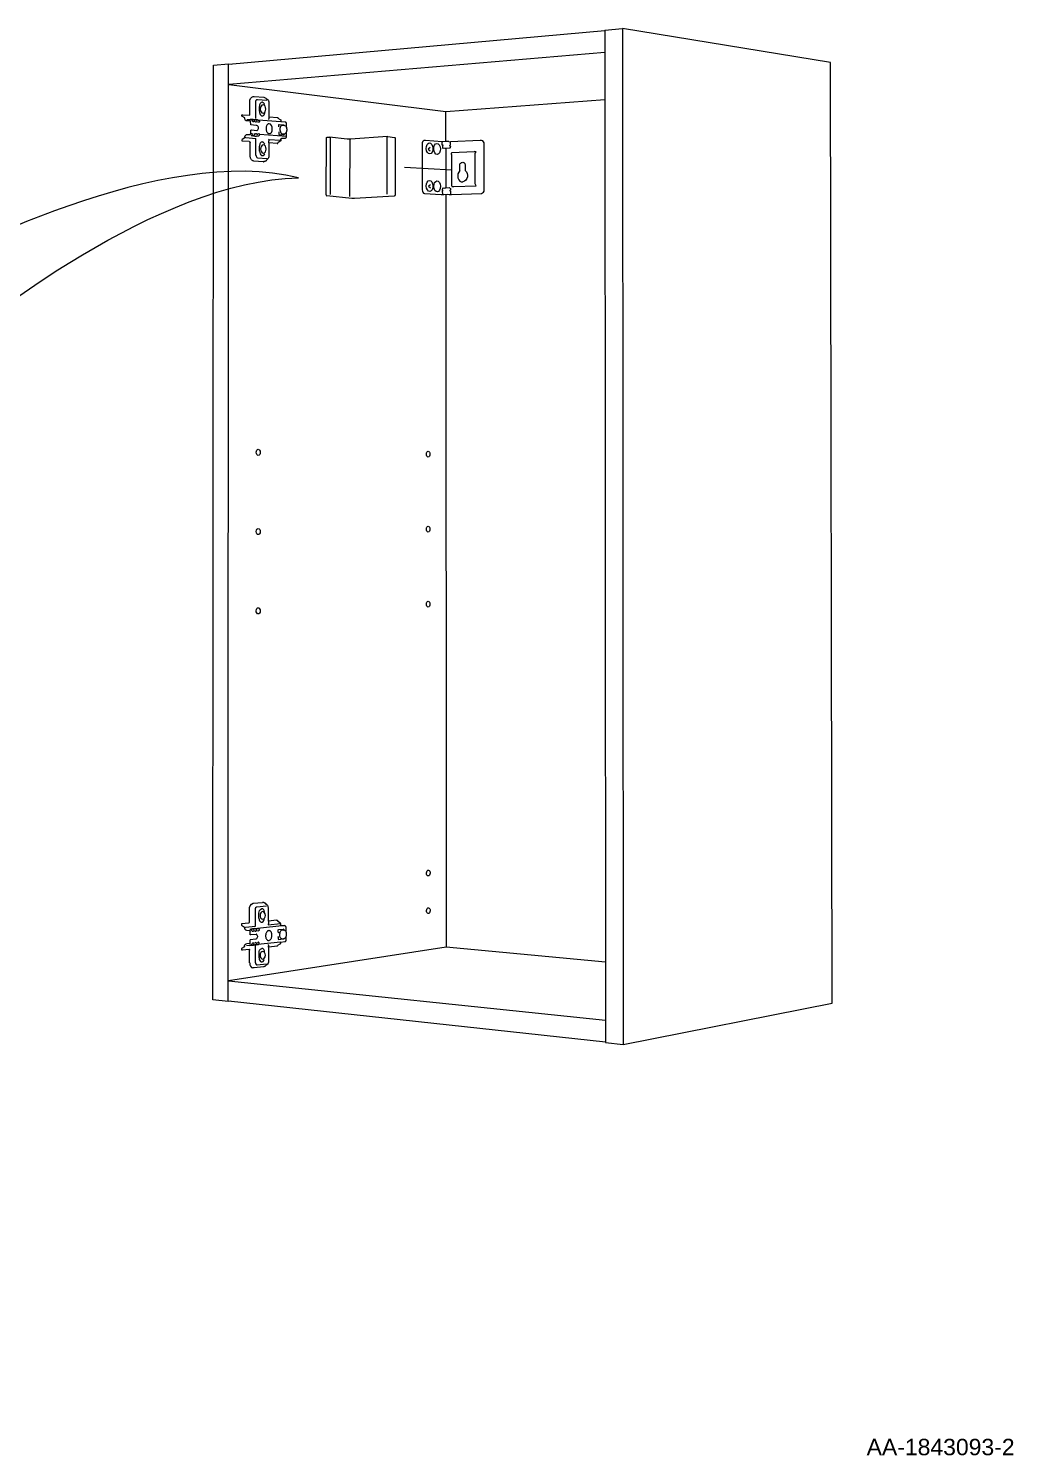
# Model space of a CAD drawing. Header units: metres. Extents: x -8.4 to 7.9, y -3.9 to 2.
# Drawn here: x 4.572 to 4.956, y -2.851 to -2.295 of the extents above; entities that cross this region are included whole.
import ezdxf

# ---------------------------------------------------------------- set-up
doc = ezdxf.new("R2010")
doc.units = ezdxf.units.M
doc.header["$MEASUREMENT"] = 0
for name, color, linetype, lineweight in [('PDF19_Geometry_Num_Penna__1', 255, 'Continuous', 18), ('PDF19_Geometry_Num_Penna__7', 7, 'Continuous', 18), ('PDF19_Text_Num_Penna__7', 7, 'Continuous', 18)]:
    doc.layers.add(name, color=color, linetype=linetype, lineweight=lineweight)
doc.styles.add('GENERATED_STYLE_2', font='')
doc.styles.get('GENERATED_STYLE_2').set_extended_font_data('Arial')

msp = doc.modelspace()

# ---------------------------------------------------------------- linework, layer by layer
at = {"layer": 'PDF19_Geometry_Num_Penna__1', "color": 255, "linetype": 'Continuous', "lineweight": 18, "flags": 128}
msp.add_lwpolyline([(4.73724, -2.34983), (4.71879, -2.3487)], dxfattribs=at)
at = {"layer": 'PDF19_Geometry_Num_Penna__7', "color": 7, "linetype": 'Continuous', "lineweight": 18, "flags": 128}
for points in [[(4.7968, -2.29553), (4.65044, -2.30861)], [(4.7968, -2.29523), (4.8037, -2.29461)], [(4.7968, -2.29523), (4.7968, -2.30477)], [(4.8037, -2.29461), (4.80404, -2.6904)], [(4.80404, -2.6904), (4.88531, -2.67428), (4.88474, -2.3078), (4.8037, -2.29461)], [(4.79681, -2.30391), (4.65044, -2.31639)], [(4.7968, -2.30477), (4.79711, -2.67979)], [(4.64422, -2.67304), (4.6444, -2.30888)], [(4.6444, -2.30888), (4.65028, -2.30835), (4.65153, -2.30851)], [(4.65013, -2.67368), (4.65028, -2.30835)], [(4.65044, -2.31639), (4.73495, -2.32697)], [(4.66092, -2.32312), (4.66094, -2.323), (4.66095, -2.32287), (4.66097, -2.32276), (4.66101, -2.32265), (4.66106, -2.32254), (4.66111, -2.32247), (4.66116, -2.32238), (4.66122, -2.32233), (4.66129, -2.32228), (4.66137, -2.32225), (4.66146, -2.32223), (4.66153, -2.32222), (4.66525, -2.32253)], [(4.66095, -2.32969), (4.66092, -2.32312)], [(4.66433, -2.32422), (4.66426, -2.32404), (4.66416, -2.32388), (4.66406, -2.32374), (4.66395, -2.3236), (4.66382, -2.3235), (4.66369, -2.32342), (4.66355, -2.32335), (4.6634, -2.32332)], [(4.73496, -2.33834), (4.73495, -2.32697), (4.79682, -2.32228)], [(4.65864, -2.32843), (4.65847, -2.32841)], [(4.66233, -2.32686), (4.66232, -2.32493)], [(4.66598, -2.329), (4.66599, -2.32946)], [(4.65741, -2.33008), (4.65872, -2.33002)], [(4.65872, -2.3305), (4.65878, -2.33051), (4.65884, -2.33055), (4.65888, -2.33061), (4.6589, -2.33068)], [(4.65893, -2.3356), (4.65892, -2.33415), (4.6592, -2.33413)], [(4.65975, -2.33009), (4.65965, -2.33009), (4.65955, -2.33009), (4.65947, -2.33009), (4.65941, -2.33009), (4.65936, -2.33009), (4.6593, -2.33009), (4.65926, -2.33007), (4.65932, -2.3301), (4.65937, -2.33015), (4.65934, -2.33014)], [(4.66076, -2.33017), (4.66067, -2.33017), (4.66057, -2.33017), (4.66049, -2.33016), (4.66042, -2.33016), (4.66038, -2.33016), (4.66032, -2.33016), (4.66028, -2.33016), (4.66026, -2.33015)], [(4.66177, -2.33025), (4.66168, -2.33025), (4.66159, -2.33024), (4.6615, -2.33024), (4.66143, -2.33024), (4.66139, -2.33024), (4.66133, -2.33024), (4.6613, -2.33024), (4.66127, -2.33022)], [(4.66612, -2.33174), (4.66595, -2.33174), (4.66579, -2.33178), (4.66563, -2.33186), (4.66556, -2.33191), (4.66547, -2.33198), (4.66534, -2.33212), (4.66521, -2.3323), (4.66511, -2.3325), (4.66503, -2.33271), (4.66498, -2.33292), (4.66493, -2.33313), (4.66491, -2.33336), (4.6649, -2.33358), (4.66491, -2.3338), (4.66494, -2.33401), (4.66498, -2.33423), (4.66504, -2.33445), (4.66512, -2.33468), (4.66523, -2.33488), (4.66535, -2.33507), (4.66547, -2.33523), (4.66556, -2.33531), (4.66564, -2.33537), (4.66572, -2.33543), (4.6658, -2.33548), (4.66597, -2.33555), (4.66614, -2.33557)], [(4.66599, -2.32946), (4.66599, -2.32956), (4.66598, -2.32965), (4.66597, -2.32974), (4.66594, -2.32983), (4.66591, -2.32994), (4.66588, -2.33006)], [(4.66983, -2.33224), (4.66984, -2.33215), (4.66987, -2.33207), (4.66993, -2.33203), (4.66998, -2.33201)], [(4.66983, -2.33297), (4.66983, -2.33224)], [(4.66998, -2.33201), (4.67182, -2.33215)], [(4.67189, -2.33228), (4.67186, -2.33221), (4.67182, -2.33214)], [(4.67196, -2.33229), (4.67195, -2.33227), (4.67195, -2.33224), (4.67193, -2.33221), (4.67191, -2.33219)], [(4.65668, -2.33692), (4.65669, -2.33715), (4.65557, -2.33787)], [(4.65838, -2.33862), (4.65557, -2.33843), (4.65557, -2.33787)], [(4.65668, -2.33692), (4.65669, -2.33673), (4.65674, -2.33654), (4.65681, -2.33637), (4.65691, -2.33622), (4.65702, -2.3361), (4.65714, -2.336), (4.65728, -2.33594), (4.65742, -2.33591), (4.65874, -2.33585)], [(4.65706, -2.33712), (4.66096, -2.3374)], [(4.65838, -2.33862), (4.65845, -2.33864), (4.65853, -2.33869), (4.65859, -2.33877), (4.65864, -2.33889), (4.65868, -2.339), (4.65869, -2.33913)], [(4.66383, -2.34648), (4.66011, -2.34624), (4.65993, -2.34621), (4.65975, -2.34614), (4.65958, -2.34604), (4.65941, -2.34591), (4.65926, -2.34574), (4.65912, -2.34554), (4.65899, -2.34532), (4.65889, -2.34507), (4.65882, -2.34481), (4.65875, -2.34454), (4.65871, -2.34426), (4.65871, -2.34397), (4.65869, -2.33913)], [(4.65874, -2.33585), (4.65881, -2.33583), (4.65886, -2.33577), (4.6589, -2.33569), (4.65893, -2.3356)], [(4.65924, -2.33634), (4.65918, -2.33636), (4.65912, -2.33637)], [(4.66028, -2.33647), (4.66037, -2.33647), (4.66049, -2.33648), (4.66062, -2.33648), (4.66078, -2.33648), (4.66115, -2.33651)], [(4.66098, -2.34396), (4.66096, -2.3374)], [(4.66129, -2.33654), (4.66122, -2.33654), (4.66117, -2.33653), (4.66114, -2.33652), (4.66115, -2.33651)], [(4.66438, -2.33969), (4.6643, -2.33951), (4.66421, -2.33934), (4.6641, -2.3392), (4.66399, -2.33908), (4.66387, -2.33897), (4.66374, -2.33889), (4.66359, -2.33883), (4.66344, -2.33881)], [(4.6659, -2.33775), (4.66593, -2.33787), (4.66596, -2.33799), (4.66598, -2.33809), (4.666, -2.33818), (4.666, -2.33828), (4.66602, -2.33838)], [(4.66597, -2.33781), (4.67049, -2.3381)], [(4.6692, -2.33937), (4.66601, -2.33915), (4.66602, -2.33838)], [(4.6692, -2.33937), (4.66947, -2.33936)], [(4.66947, -2.33936), (4.66952, -2.33934), (4.66955, -2.33929), (4.66956, -2.33923), (4.66956, -2.33911)], [(4.67068, -2.33786), (4.67068, -2.33808), (4.67067, -2.33819), (4.67064, -2.3383), (4.6706, -2.33839), (4.67053, -2.33847), (4.67046, -2.33853), (4.66956, -2.33911)], [(4.66983, -2.33489), (4.66984, -2.33562), (4.66985, -2.33571), (4.66988, -2.33579), (4.66993, -2.33585), (4.66999, -2.33587), (4.67184, -2.336)], [(4.67068, -2.33786), (4.67069, -2.33773), (4.67073, -2.33762), (4.67078, -2.33752), (4.67087, -2.33744), (4.67095, -2.33738), (4.67105, -2.33736)], [(4.67105, -2.33736), (4.67235, -2.3373)], [(4.67194, -2.33576), (4.67198, -2.33576), (4.67199, -2.33577), (4.67199, -2.3358), (4.67199, -2.33583), (4.67198, -2.33586), (4.67197, -2.33589), (4.67195, -2.33592), (4.67194, -2.33594), (4.67189, -2.33599), (4.67184, -2.336)], [(4.67193, -2.33565), (4.67194, -2.33576)], [(4.67199, -2.33565), (4.67199, -2.33577)], [(4.67235, -2.3373), (4.67247, -2.33728), (4.6726, -2.33722), (4.6727, -2.33714), (4.67278, -2.33702), (4.67285, -2.33688), (4.6729, -2.33672), (4.67291, -2.33656), (4.6729, -2.33489)], [(4.68831, -2.35935), (4.68839, -2.33741), (4.6884, -2.3373), (4.68843, -2.33719), (4.68847, -2.33711), (4.68852, -2.33704), (4.68858, -2.33699), (4.68866, -2.33698)], [(4.68866, -2.33698), (4.68954, -2.33691)], [(4.69654, -2.3377), (4.68963, -2.33691), (4.68972, -2.33693), (4.68979, -2.33698), (4.68985, -2.33706), (4.6899, -2.33714), (4.68993, -2.33724), (4.68994, -2.33735)], [(4.68994, -2.33735), (4.68986, -2.35931)], [(4.69775, -2.33772), (4.69766, -2.33773), (4.69754, -2.33774), (4.69743, -2.33774), (4.6973, -2.33774), (4.69717, -2.33774), (4.69703, -2.33774), (4.6969, -2.33774), (4.69678, -2.33773), (4.69667, -2.33772), (4.69658, -2.33772), (4.69654, -2.3377)], [(4.69749, -2.33815), (4.69741, -2.35999)], [(4.71223, -2.33671), (4.69775, -2.33772), (4.69769, -2.33774), (4.69762, -2.33779), (4.69757, -2.33785), (4.69753, -2.33794), (4.6975, -2.33804), (4.69749, -2.33815)], [(4.71223, -2.33671), (4.71216, -2.33672), (4.71209, -2.33677), (4.71204, -2.33684), (4.71201, -2.33692), (4.71198, -2.33703), (4.71197, -2.33715), (4.71189, -2.35914)], [(4.71223, -2.33671), (4.71224, -2.3367), (4.71225, -2.3367), (4.71227, -2.3367), (4.71229, -2.3367), (4.71229, -2.33671), (4.71231, -2.33671), (4.71492, -2.33703), (4.71501, -2.33705), (4.71508, -2.3371), (4.71515, -2.33717), (4.7152, -2.33726), (4.71523, -2.33736), (4.71523, -2.33746)], [(4.71523, -2.33746), (4.71516, -2.35941)], [(4.73385, -2.3401), (4.73351, -2.34007), (4.73351, -2.33871), (4.72704, -2.33822)], [(4.73373, -2.33871), (4.73367, -2.33871), (4.73358, -2.33871), (4.73351, -2.33871)], [(4.73374, -2.34007), (4.73367, -2.34008), (4.73359, -2.34007), (4.73351, -2.34007)], [(4.73378, -2.34011), (4.73371, -2.34016), (4.73366, -2.34023), (4.73362, -2.34032), (4.73359, -2.34042), (4.73359, -2.34054), (4.73358, -2.34076)], [(4.73612, -2.33867), (4.736, -2.33866), (4.73586, -2.33865), (4.7357, -2.33865), (4.73552, -2.33865), (4.73534, -2.33864), (4.73516, -2.33865), (4.735, -2.33865), (4.73484, -2.33866), (4.73373, -2.33871)], [(4.73612, -2.33867), (4.73659, -2.3387), (4.73663, -2.3387), (4.73668, -2.3387), (4.73673, -2.3387), (4.73678, -2.33871)], [(4.73668, -2.34054), (4.73667, -2.34043), (4.73664, -2.34031), (4.73659, -2.34023), (4.73652, -2.34016), (4.73644, -2.34011)], [(4.73659, -2.34007), (4.73663, -2.34007), (4.73668, -2.34007), (4.73674, -2.34007), (4.73679, -2.34007), (4.73678, -2.33871)], [(4.74833, -2.3382), (4.73678, -2.33871)], [(4.6616, -2.34495), (4.66532, -2.34519)], [(4.66237, -2.34236), (4.66236, -2.34042)], [(4.72885, -2.34102), (4.72805, -2.34158), (4.72877, -2.34222)], [(4.73358, -2.34076), (4.73359, -2.34088), (4.73362, -2.34099), (4.73367, -2.34109), (4.73373, -2.34116), (4.73379, -2.34122), (4.73386, -2.34124)], [(4.73487, -2.34129), (4.7348, -2.34129), (4.7347, -2.34129), (4.73462, -2.34129), (4.73455, -2.34129), (4.73386, -2.34124)], [(4.73668, -2.34054), (4.73668, -2.34076), (4.73667, -2.34088), (4.73663, -2.34099), (4.73658, -2.34109), (4.73651, -2.34117), (4.73642, -2.34121), (4.73633, -2.34123), (4.73487, -2.34129)], [(4.73487, -2.34129), (4.7349, -2.35677)], [(4.73709, -2.34374), (4.73709, -2.34356), (4.73712, -2.34338), (4.73715, -2.34322), (4.7372, -2.34306), (4.73727, -2.34291), (4.74593, -2.34253)], [(4.73709, -2.34374), (4.73712, -2.35527)], [(4.7463, -2.34322), (4.7467, -2.34259), (4.74593, -2.34253)], [(4.74675, -2.35584), (4.74633, -2.35515), (4.7463, -2.34322)], [(4.66392, -2.34648), (4.66387, -2.34648), (4.66383, -2.34648), (4.66411, -2.34646)], [(4.66392, -2.34648), (4.6642, -2.34647), (4.66415, -2.34647), (4.66411, -2.34646)], [(4.73724, -2.34983), (4.71879, -2.3487)], [(4.72901, -2.35549), (4.72821, -2.35605), (4.72893, -2.35669)], [(4.73376, -2.35677), (4.7337, -2.35684), (4.73366, -2.35693), (4.73363, -2.35704), (4.73361, -2.35716)], [(4.73376, -2.35677), (4.73383, -2.35673), (4.7339, -2.35672), (4.73459, -2.35676)], [(4.73635, -2.35672), (4.7349, -2.35677), (4.73483, -2.35677), (4.73474, -2.35678), (4.73465, -2.35677), (4.73459, -2.35676)], [(4.7365, -2.35675), (4.73643, -2.35672), (4.73635, -2.35672)], [(4.7365, -2.35675), (4.73657, -2.3568), (4.73663, -2.35688), (4.73668, -2.35696), (4.73671, -2.35706), (4.73672, -2.35716), (4.73672, -2.35739)], [(4.73712, -2.35527), (4.73713, -2.35545), (4.73715, -2.35563), (4.73719, -2.3558), (4.73725, -2.35596), (4.73731, -2.35612)], [(4.73731, -2.35612), (4.73808, -2.35616)], [(4.73808, -2.35616), (4.74675, -2.35584)], [(4.68831, -2.35935), (4.68832, -2.35948), (4.68835, -2.35959), (4.6884, -2.35969), (4.68845, -2.35977), (4.68853, -2.35982), (4.68861, -2.35985)], [(4.69834, -2.36079), (4.68861, -2.35985)], [(4.69931, -2.3608), (4.69917, -2.3608), (4.69903, -2.36081), (4.69887, -2.36081), (4.69872, -2.36081), (4.69858, -2.3608), (4.69844, -2.3608), (4.69834, -2.36079)], [(4.71516, -2.35941), (4.71515, -2.35954), (4.71511, -2.35966), (4.71505, -2.35975), (4.71497, -2.35983), (4.71488, -2.35989), (4.71479, -2.35991), (4.69931, -2.3608)], [(4.72655, -2.35885), (4.73308, -2.35924)], [(4.73355, -2.35784), (4.73356, -2.35921)], [(4.73378, -2.35784), (4.73371, -2.35785), (4.73363, -2.35785), (4.73355, -2.35784)], [(4.73382, -2.35784), (4.73376, -2.35779), (4.7337, -2.35772), (4.73366, -2.35761), (4.73364, -2.3575), (4.73362, -2.35739), (4.73361, -2.35716)], [(4.73496, -2.35935), (4.73505, -2.65254)], [(4.73648, -2.35783), (4.73656, -2.35778), (4.73662, -2.3577), (4.73667, -2.35761), (4.73671, -2.3575), (4.73672, -2.35739)], [(4.73648, -2.35783), (4.73672, -2.35784), (4.73672, -2.35921)], [(4.66076, -2.63775), (4.66076, -2.63762), (4.66079, -2.63749), (4.66081, -2.63736), (4.66084, -2.63725), (4.66088, -2.63715), (4.66093, -2.63705), (4.66099, -2.63697), (4.66105, -2.6369), (4.66113, -2.63683), (4.6612, -2.63679), (4.66128, -2.63676), (4.66136, -2.63673), (4.66508, -2.63637)], [(4.66077, -2.6443), (4.66076, -2.63775)], [(4.66387, -2.63509), (4.66359, -2.63507)], [(4.66372, -2.63507), (4.66366, -2.63507), (4.66359, -2.63507)], [(4.66401, -2.63508), (4.66372, -2.63507)], [(4.66401, -2.63508), (4.66413, -2.63509), (4.66425, -2.63512), (4.66437, -2.63518), (4.66448, -2.63523), (4.66458, -2.6353), (4.66468, -2.63538), (4.66478, -2.63549), (4.66486, -2.6356), (4.66495, -2.63571), (4.66502, -2.63585), (4.66502, -2.63586), (4.66455, -2.63551)], [(4.65817, -2.64309), (4.65537, -2.64338), (4.65565, -2.6434)], [(4.65537, -2.64338), (4.65537, -2.64393), (4.65649, -2.64468)], [(4.65686, -2.64469), (4.66077, -2.6443)], [(4.65724, -2.64592), (4.65855, -2.646)], [(4.65855, -2.64551), (4.65893, -2.64547)], [(4.65855, -2.646), (4.65863, -2.64602), (4.65869, -2.64607), (4.65872, -2.64615), (4.65874, -2.64624)], [(4.65909, -2.64552), (4.65901, -2.64548), (4.65893, -2.64547)], [(4.65907, -2.64543), (4.65917, -2.64542), (4.65929, -2.64541), (4.65943, -2.6454), (4.65958, -2.6454)], [(4.6611, -2.64521), (4.66119, -2.64521), (4.66132, -2.6452), (4.66145, -2.6452), (4.6616, -2.64519)], [(4.66596, -2.64606), (4.6658, -2.64609), (4.66562, -2.64616), (4.66547, -2.64627), (4.66538, -2.64633), (4.66531, -2.64641), (4.66517, -2.64658), (4.66505, -2.64679), (4.66495, -2.647), (4.66487, -2.64724), (4.6648, -2.64745), (4.66477, -2.64767), (4.66474, -2.64789), (4.66473, -2.64812), (4.66475, -2.64834), (4.66477, -2.64856), (4.66481, -2.64876), (4.66487, -2.64896), (4.66496, -2.64918), (4.66506, -2.64936), (4.66517, -2.64952), (4.66531, -2.64967), (4.66538, -2.64973), (4.66546, -2.64978), (4.66555, -2.64982), (4.66564, -2.64986), (4.6658, -2.64989), (4.66597, -2.64989)], [(4.66571, -2.64379), (4.67049, -2.6433), (4.67048, -2.64318), (4.67045, -2.64308), (4.6704, -2.643), (4.67034, -2.64291), (4.67028, -2.64285)], [(4.66582, -2.64315), (4.66582, -2.64325), (4.6658, -2.64335), (4.66579, -2.64345), (4.66577, -2.64355), (4.66575, -2.64366), (4.66571, -2.6438)], [(4.669, -2.642), (4.66582, -2.64231), (4.66582, -2.64315)], [(4.66597, -2.64989), (4.66613, -2.64985), (4.6663, -2.64978), (4.66646, -2.64967), (4.66654, -2.64962), (4.66662, -2.64954), (4.66675, -2.64937), (4.66687, -2.64916), (4.66698, -2.64895), (4.66706, -2.64871), (4.66712, -2.6485), (4.66716, -2.64827), (4.66718, -2.64805), (4.66719, -2.64783), (4.66718, -2.64762), (4.66715, -2.6474), (4.66712, -2.64719), (4.66705, -2.64699), (4.66697, -2.64678), (4.66686, -2.64659), (4.66674, -2.64642), (4.66661, -2.64628), (4.66653, -2.64622), (4.66645, -2.64617), (4.66637, -2.64612), (4.66629, -2.6461), (4.66613, -2.64606), (4.66596, -2.64606)], [(4.669, -2.642), (4.66927, -2.64202)], [(4.66927, -2.64201), (4.66932, -2.64203), (4.66935, -2.64208), (4.66937, -2.64214)], [(4.66937, -2.64214), (4.66937, -2.64226), (4.67028, -2.64285)], [(4.66966, -2.64589), (4.66967, -2.6458), (4.6697, -2.64572), (4.66975, -2.64566), (4.66982, -2.64564)], [(4.66966, -2.64662), (4.66966, -2.64589)], [(4.66982, -2.64564), (4.67165, -2.64545)], [(4.67049, -2.6433), (4.67049, -2.64352), (4.67051, -2.64364), (4.67054, -2.64376), (4.6706, -2.64387), (4.67067, -2.64395), (4.67077, -2.644), (4.67086, -2.64402), (4.67217, -2.64411)], [(4.6712, -2.64581), (4.67126, -2.6458), (4.67131, -2.6458)], [(4.67131, -2.6458), (4.67177, -2.64583)], [(4.67165, -2.64545), (4.67171, -2.64546), (4.67176, -2.64551)], [(4.67166, -2.64584), (4.67172, -2.64583), (4.67177, -2.64583)], [(4.65651, -2.65218), (4.65652, -2.65201), (4.65656, -2.65184), (4.65662, -2.65169), (4.6567, -2.65156), (4.65679, -2.65144), (4.65691, -2.65135), (4.65703, -2.65129), (4.65716, -2.65126)], [(4.65876, -2.6511), (4.65726, -2.65126)], [(4.65862, -2.65133), (4.65857, -2.65134), (4.65864, -2.65132), (4.6587, -2.65127), (4.65874, -2.6512), (4.65875, -2.65111)], [(4.65874, -2.6477), (4.65874, -2.64624)], [(4.65876, -2.65109), (4.65874, -2.64965)], [(4.65904, -2.64772), (4.65903, -2.64772), (4.65875, -2.6477)], [(4.66112, -2.64751), (4.65904, -2.64772)], [(4.65922, -2.65167), (4.65918, -2.65171), (4.65913, -2.65173)], [(4.66014, -2.65163), (4.66018, -2.65162), (4.66024, -2.65162), (4.6603, -2.65161), (4.66038, -2.65161), (4.66047, -2.6516), (4.66056, -2.6516), (4.66061, -2.65161)], [(4.66116, -2.65151), (4.66119, -2.65151), (4.66125, -2.65151), (4.66131, -2.65151), (4.66139, -2.65151), (4.66148, -2.6515), (4.66157, -2.6515), (4.66162, -2.6515)], [(4.66162, -2.6515), (4.66164, -2.65148), (4.66166, -2.65148), (4.66169, -2.65149), (4.66171, -2.65149), (4.66173, -2.65149)], [(4.66573, -2.65147), (4.66576, -2.65159), (4.66579, -2.65169), (4.66581, -2.65178), (4.66583, -2.65187), (4.66584, -2.65197), (4.66585, -2.65206)], [(4.67051, -2.65073), (4.67051, -2.65095), (4.67051, -2.65107), (4.67047, -2.65116), (4.67043, -2.65126), (4.67037, -2.65133), (4.6703, -2.65137), (4.6694, -2.65187)], [(4.66966, -2.64662), (4.66968, -2.64671), (4.66971, -2.64678), (4.66976, -2.64684), (4.66982, -2.64685), (4.67025, -2.6468)], [(4.66967, -2.64855), (4.66968, -2.64846), (4.66971, -2.64838), (4.66977, -2.64832), (4.66982, -2.64829)], [(4.66967, -2.64855), (4.66967, -2.64927), (4.66968, -2.64936), (4.66972, -2.64944), (4.66977, -2.64948), (4.66982, -2.64949), (4.67166, -2.6493)], [(4.67054, -2.65054), (4.67226, -2.65035)], [(4.6711, -2.64918), (4.67156, -2.64922)], [(4.67156, -2.64922), (4.67168, -2.64922), (4.6718, -2.6492), (4.67192, -2.64917), (4.67203, -2.64912), (4.67215, -2.64906), (4.67225, -2.64899), (4.67235, -2.64891), (4.67245, -2.6488), (4.67255, -2.64869), (4.67263, -2.64855), (4.67271, -2.6484), (4.67274, -2.64834)], [(4.67179, -2.6492), (4.67178, -2.64921), (4.67177, -2.64923), (4.67175, -2.64926), (4.67171, -2.64929), (4.67166, -2.6493)], [(4.67173, -2.64921), (4.6717, -2.64926), (4.67167, -2.6493)], [(4.67226, -2.65035), (4.67237, -2.65032), (4.67247, -2.65026), (4.67256, -2.65018), (4.67264, -2.65007), (4.67269, -2.64995), (4.67273, -2.64981), (4.67274, -2.64967), (4.67274, -2.64834)], [(4.73505, -2.65254), (4.65028, -2.6656)], [(4.6554, -2.65302), (4.65539, -2.65356), (4.65567, -2.65359)], [(4.65651, -2.65218), (4.65651, -2.6524), (4.6554, -2.65302)], [(4.65569, -2.65359), (4.65835, -2.65329)], [(4.65726, -2.65175), (4.65857, -2.65183)], [(4.65835, -2.65329), (4.65842, -2.65337), (4.65848, -2.65346), (4.6585, -2.65358), (4.65852, -2.65371)], [(4.65853, -2.65855), (4.65852, -2.65371)], [(4.65913, -2.65173), (4.65917, -2.65173), (4.65922, -2.65173), (4.65929, -2.65173), (4.65936, -2.65172), (4.65945, -2.65172), (4.65956, -2.65171), (4.6596, -2.65171)], [(4.66081, -2.65856), (4.6608, -2.652)], [(4.66931, -2.6521), (4.66584, -2.65247), (4.66585, -2.65206)], [(4.66931, -2.6521), (4.66935, -2.65208), (4.66938, -2.65204), (4.6694, -2.65198), (4.6694, -2.65187)], [(4.79709, -2.65829), (4.73505, -2.65254)], [(4.66023, -2.66058), (4.66019, -2.66059), (4.66016, -2.66059), (4.66012, -2.66059), (4.66009, -2.66059), (4.66006, -2.66059), (4.65978, -2.66057)], [(4.66143, -2.65944), (4.66514, -2.65901)], [(4.65028, -2.6656), (4.79711, -2.68089)], [(4.65013, -2.67368), (4.64422, -2.67304)], [(4.65119, -2.67351), (4.65013, -2.67368)], [(4.65028, -2.67341), (4.79712, -2.68933)], [(4.79711, -2.67979), (4.79712, -2.68964)], [(4.79712, -2.68964), (4.80404, -2.6904)]]:
    msp.add_lwpolyline(points, dxfattribs=at)
for points in [[(4.6592, -2.33413), (4.65922, -2.33413), (4.66126, -2.33428), (4.66139, -2.33429), (4.6614, -2.33429), (4.66141, -2.33429), (4.66144, -2.33429, 0.620928), (4.66137, -2.33234), (4.6611, -2.33236), (4.65892, -2.33219), (4.65891, -2.33074), (4.65891, -2.33071), (4.6589, -2.33068), (4.65734, -2.33056), (4.65721, -2.33054), (4.65708, -2.33047), (4.65696, -2.33039), (4.65686, -2.33027), (4.65677, -2.33014), (4.65671, -2.32997), (4.65668, -2.3298), (4.65666, -2.32963), (4.65666, -2.32941), (4.65554, -2.32878), (4.65554, -2.32823), (4.65582, -2.32821), (4.65847, -2.32841), (4.65853, -2.32836), (4.65858, -2.32829), (4.65862, -2.3282), (4.65865, -2.32809), (4.65866, -2.32798), (4.65865, -2.32314, -0.375672), (4.65992, -2.32107), (4.6602, -2.32106), (4.66023, -2.32106), (4.66025, -2.32106), (4.66028, -2.32106), (4.66031, -2.32106), (4.66033, -2.32106), (4.66405, -2.32137)], [(4.66405, -2.32137, -0.215207), (4.66503, -2.32202), (4.66531, -2.32218, -0.255309), (4.66598, -2.32354), (4.66598, -2.32899), (4.66945, -2.32926), (4.6695, -2.32928), (4.66953, -2.32932), (4.66954, -2.32938), (4.66954, -2.3295), (4.67044, -2.33), (4.67051, -2.33005), (4.67057, -2.33013), (4.67062, -2.33022), (4.67065, -2.33032), (4.67066, -2.33042), (4.67065, -2.33065), (4.67066, -2.33074), (4.67069, -2.33083), (4.67073, -2.33093), (4.66185, -2.33026, -0.548255), (4.66233, -2.33095, -0.708712), (4.66169, -2.3309)], [(4.66014, -2.33012), (4.65982, -2.33009, -0.538256), (4.6603, -2.3308, -0.740726), (4.65967, -2.33075, 0.229523), (4.65913, -2.33004), (4.65878, -2.33002)], [(4.66115, -2.33019), (4.66084, -2.33017, -0.536507), (4.66132, -2.33088, -0.71529), (4.66068, -2.33082)], [(4.67146, -2.33567), (4.67191, -2.33566, 0.29397), (4.6729, -2.33489), (4.67292, -2.33488), (4.67297, -2.33473), (4.67302, -2.33455), (4.67306, -2.33438), (4.67308, -2.3342), (4.67308, -2.33401), (4.67307, -2.33382), (4.67305, -2.33364), (4.67301, -2.33346), (4.67296, -2.3333), (4.6729, -2.33312), (4.67289, -2.33175), (4.67288, -2.3316), (4.67285, -2.33145), (4.67279, -2.33132), (4.67271, -2.33122), (4.67261, -2.33113), (4.6725, -2.33107), (4.67239, -2.33105), (4.67073, -2.33093)], [(4.67134, -2.33229), (4.67128, -2.3323), (4.67174, -2.33228, -0.304328), (4.6729, -2.33312)], [(4.66028, -2.33647), (4.6602, -2.33646), (4.66016, -2.33645), (4.66013, -2.33645), (4.66014, -2.33644), (4.65976, -2.33642), (4.65961, -2.33641), (4.65948, -2.33641), (4.65936, -2.3364), (4.65926, -2.3364), (4.65919, -2.33639), (4.65913, -2.33639), (4.65912, -2.33637, 0.215925), (4.65967, -2.33562), (4.6593, -2.33559)], [(4.65976, -2.33642, 0.552741), (4.66032, -2.33565), (4.6607, -2.33568), (4.66075, -2.33561), (4.6608, -2.33556), (4.66085, -2.33552), (4.66091, -2.33549), (4.66096, -2.33548), (4.66101, -2.33547), (4.66106, -2.33548), (4.66111, -2.33551), (4.66117, -2.33555), (4.66122, -2.33559), (4.66128, -2.33565), (4.66133, -2.33573), (4.66171, -2.33576, -0.728721), (4.66234, -2.3358), (4.67291, -2.33656)], [(4.66234, -2.3358, -0.571912), (4.66178, -2.33655), (4.66164, -2.33655), (4.6615, -2.33655), (4.66139, -2.33655), (4.66129, -2.33654)], [(4.66601, -2.33915), (4.66602, -2.3443, -0.251553), (4.66549, -2.34551), (4.66523, -2.34571), (4.66523, -2.34572), (4.66512, -2.34588), (4.66501, -2.34603), (4.6649, -2.34615), (4.66477, -2.34626), (4.66464, -2.34634), (4.66449, -2.34641), (4.66435, -2.34645), (4.6642, -2.34647)], [(4.72698, -2.33822), (4.72644, -2.33824, 0.346227), (4.72566, -2.33955), (4.7257, -2.35742)], [(4.73308, -2.35924), (4.73322, -2.35924), (4.73338, -2.35924), (4.73356, -2.35924), (4.73373, -2.35925), (4.73389, -2.35924), (4.73405, -2.35924), (4.7342, -2.35923), (4.73549, -2.35919), (4.73618, -2.35923), (4.73628, -2.35923), (4.73641, -2.35923), (4.73656, -2.35924), (4.73671, -2.35924), (4.73685, -2.35924), (4.73701, -2.35923), (4.73714, -2.35924), (4.74879, -2.35883, 0.375518), (4.74988, -2.35742), (4.74984, -2.33956, 0.395013), (4.74884, -2.33823), (4.74843, -2.3382), (4.74838, -2.3382), (4.74833, -2.3382)], [(4.74039, -2.34998), (4.74039, -2.34804, -0.538344), (4.74178, -2.34675), (4.74193, -2.34683), (4.74206, -2.34693), (4.74217, -2.34706), (4.74227, -2.34721), (4.74236, -2.34738), (4.74242, -2.34756), (4.74245, -2.34776), (4.74246, -2.34796), (4.74247, -2.3499, -0.571661), (4.74156, -2.35439)], [(4.65817, -2.64309), (4.65826, -2.64307), (4.65834, -2.64301), (4.6584, -2.64294), (4.65844, -2.64282), (4.65848, -2.6427), (4.65849, -2.64258), (4.65848, -2.63775, -0.359771), (4.65987, -2.63542), (4.66359, -2.63508)], [(4.66216, -2.64124), (4.66215, -2.6393, -0.35107), (4.66323, -2.6375)], [(4.66582, -2.64231), (4.66581, -2.63724, 0.231426), (4.66529, -2.63605), (4.66502, -2.63586)], [(4.66058, -2.6453), (4.66045, -2.6453), (4.6603, -2.6453), (4.66019, -2.64531), (4.66009, -2.64532), (4.66002, -2.64533), (4.65996, -2.64534), (4.65995, -2.64535), (4.65958, -2.6454, -0.565133), (4.66014, -2.64617, -0.705756), (4.6595, -2.64622, 0.205547), (4.65893, -2.64547), (4.65893, -2.64546), (4.65895, -2.64545), (4.659, -2.64544), (4.65907, -2.64543)], [(4.66051, -2.64613), (4.66056, -2.64619), (4.66062, -2.64625), (4.66067, -2.64628), (4.66073, -2.64631), (4.66078, -2.64633), (4.66083, -2.64633), (4.66089, -2.64631), (4.66094, -2.64629), (4.66098, -2.64625), (4.66105, -2.64621), (4.6611, -2.64614), (4.66115, -2.64606, 0.558167), (4.66058, -2.64529), (4.66096, -2.64526), (4.66096, -2.64524), (4.66098, -2.64523), (4.66103, -2.64523), (4.6611, -2.64521)], [(4.67274, -2.64834), (4.67278, -2.64824), (4.67283, -2.64807), (4.67287, -2.64788), (4.6729, -2.6477), (4.67291, -2.64751), (4.67291, -2.64733), (4.6729, -2.64716), (4.67287, -2.64697), (4.67282, -2.64681), (4.67276, -2.64665), (4.67273, -2.64657), (4.67273, -2.64485), (4.67271, -2.64469), (4.67267, -2.64454), (4.6726, -2.64439), (4.67251, -2.64428), (4.67241, -2.64419), (4.67229, -2.64413), (4.67217, -2.64411), (4.6616, -2.64519, -0.559017), (4.66217, -2.64595)], [(4.67273, -2.64657, 0.272264), (4.67182, -2.64584), (4.67181, -2.64568), (4.67181, -2.64564), (4.67181, -2.64561), (4.6718, -2.64558), (4.67179, -2.64555), (4.67178, -2.64553), (4.67176, -2.64551)], [(4.65864, -2.65182), (4.65899, -2.65178, 0.256072), (4.65951, -2.65109)], [(4.66127, -2.64749), (4.66125, -2.64749), (4.66124, -2.64749), (4.66122, -2.64749), (4.66112, -2.64751, -0.55316), (4.66093, -2.64942), (4.65874, -2.64965)], [(4.66015, -2.65102, -0.547059), (4.6597, -2.6517), (4.66, -2.65168)], [(4.66117, -2.65091, -0.542055), (4.66071, -2.6516), (4.66102, -2.65156)], [(4.67051, -2.65073), (4.67052, -2.65063), (4.67054, -2.65054), (4.66173, -2.65149, 0.541829), (4.66218, -2.6508), (4.66212, -2.65073), (4.66207, -2.65067), (4.66201, -2.65064), (4.66195, -2.65061), (4.66191, -2.6506), (4.66185, -2.65061), (4.6618, -2.65062), (4.66175, -2.65064), (4.6617, -2.65068), (4.66165, -2.65072), (4.66158, -2.65079), (4.66154, -2.65087)], [(4.66584, -2.65247), (4.66586, -2.65797, -0.261928), (4.66518, -2.65936), (4.66489, -2.65952), (4.66487, -2.65953), (4.66478, -2.65966), (4.66467, -2.65978), (4.66453, -2.65991), (4.66439, -2.66001), (4.66424, -2.66007), (4.6641, -2.66013), (4.66395, -2.66016), (4.66023, -2.66058)], [(4.6622, -2.65671), (4.66219, -2.65477, -0.346087), (4.66327, -2.65296)]]:
    msp.add_lwpolyline(points, format="xyb", dxfattribs=at)
for points in [[(4.65741, -2.33056), (4.65738, -2.33056)], [(4.65983, -2.33009), (4.65981, -2.33009), (4.65979, -2.33009), (4.65976, -2.33009)], [(4.66084, -2.33017), (4.66082, -2.33017), (4.66079, -2.33017), (4.66078, -2.33017)], [(4.66185, -2.33026), (4.66183, -2.33025), (4.6618, -2.33025), (4.66179, -2.33025)], [(4.67189, -2.33228), (4.67187, -2.33225), (4.67186, -2.33222), (4.67184, -2.33221), (4.67182, -2.33221), (4.67182, -2.33224)], [(4.67183, -2.33215), (4.67186, -2.33216)], [(4.66602, -2.33839), (4.66602, -2.33838), (4.66603, -2.33837), (4.66604, -2.33835)], [(4.68963, -2.33691), (4.68962, -2.33691), (4.6896, -2.33691), (4.68958, -2.33691), (4.68956, -2.33691)], [(4.72704, -2.33822), (4.72701, -2.33822)], [(4.73383, -2.3401), (4.73385, -2.3401), (4.73382, -2.3401)], [(4.66585, -2.64318), (4.66583, -2.64316), (4.66582, -2.64315)], [(4.66061, -2.65161), (4.66063, -2.65161), (4.66065, -2.65161), (4.66067, -2.65161), (4.6607, -2.6516)], [(4.67167, -2.64922), (4.67167, -2.64924), (4.67169, -2.64924), (4.6717, -2.64923)], [(4.6596, -2.65171), (4.65961, -2.65171), (4.65963, -2.65171), (4.65966, -2.65171), (4.65968, -2.65171)]]:
    msp.add_lwpolyline(points, close=True, dxfattribs=at)
at = {"layer": 'PDF19_Geometry_Num_Penna__7', "color": 7, "linetype": 'Continuous', "lineweight": 18}
for centre, major_axis, ratio, start_param, end_param in [((4.66324, -2.32474), (0.00016, 0.00142), 0.640554, 6.281542, 8.058156), ((4.66341, -2.32696), (-0.00009, 0.00169), 0.641414, 1.47656, 4.633884), ((4.66613, -2.33365), (-0.0001, 0.00192), 0.636591, 3.067455, 6.205923), ((4.67136, -2.33399), (-0.0001, 0.00169), 0.626053, 6.260491, 9.429195), ((4.66324, -2.34016), (0.0002, 0.00135), 0.631681, 0.002847, 1.85213), ((4.6614, -2.3443), (-0.000247, 0.000638), 0.522685, 0.819005, 3.007684), ((4.66347, -2.34236), (-0.00005, 0.00176), 0.623412, 1.553523, 4.064349), ((4.74137, -2.35201), (0.00001, 0.0024), 0.767309, 0.567705, 3.255346), ((4.72988, -2.3519), (0.00357, 0.00687), 0.316347, 2.651005, 3.243862), ((4.66338, -2.63897), (-0.00011, 0.00147), 0.632731, 4.584584, 6.32768), ((4.65745, -2.64466), (0.0003, 0.00124), 0.745666, 1.762277, 3.236617), ((4.66178, -2.64171), (-0.00004, 0.00451), 0.223669, 2.843431, 3.486747), ((4.66323, -2.64118), (0.0001, 0.00164), 0.652828, 1.647503, 4.506987), ((4.67118, -2.6475), (0.0001, 0.00169), 0.621076, 0.076572, 3.151063), ((4.65983, -2.65175), (0.000033, 0.000928), 0.523027, 5.629332, 7.083516), ((4.66083, -2.6531), (0.00005, 0.00239), 0.314617, 5.877205, 6.763696), ((4.66327, -2.65663), (0.00011, 0.00165), 0.645341, 1.660619, 4.367248), ((4.66338, -2.65451), (-0.00003, 0.00155), 0.633862, 4.686421, 6.361239), ((4.66018, -2.65814), (0.00049, 0.00242), 0.650395, 1.870518, 3.193041), ((4.66129, -2.65871), (-0.000142, 0.000728), 0.622662, 1.239636, 3.134292)]:
    msp.add_ellipse(centre, major_axis=major_axis, ratio=ratio, start_param=start_param, end_param=end_param, dxfattribs=at)
for centre, major_axis, ratio in [((4.72859, -2.34131), (-0.0001, 0.00214), 0.605216), ((4.7315, -2.34153), (-0.00009, 0.00214), 0.605013), ((4.72862, -2.35594), (-0.00008, 0.00214), 0.607952), ((4.73154, -2.35612), (-0.00008, 0.00213), 0.606038), ((4.66187, -2.4597), (-0.00001, 0.00121), 0.640538), ((4.72805, -2.46041), (0, 0.00114), 0.615444), ((4.66186, -2.49057), (0.00002, 0.0012), 0.648546), ((4.72805, -2.48964), (0.00001, 0.00114), 0.608066), ((4.72805, -2.51887), (0.00002, 0.00114), 0.613754), ((4.66185, -2.52147), (0.00003, 0.00121), 0.645342), ((4.72808, -2.62362), (0.0001, 0.00115), 0.601151), ((4.72808, -2.63827), (0.0001, 0.00114), 0.60676)]:
    msp.add_ellipse(centre, major_axis=major_axis, ratio=ratio, dxfattribs=at)
for points in [[(4.66373, -2.32436), (4.66313, -2.32436), (4.66263, -2.32508), (4.66263, -2.32597)], [(4.66263, -2.32597), (4.66263, -2.32685), (4.66313, -2.32758), (4.66373, -2.32758)], [(4.66483, -2.32597), (4.66483, -2.32508), (4.66434, -2.32436), (4.66373, -2.32436)], [(4.66373, -2.32758), (4.66434, -2.32758), (4.66483, -2.32685), (4.66483, -2.32597)], [(4.67754, -2.35281), (4.62537, -2.33956), (4.5442, -2.38087), (4.5187, -2.39494)], [(4.66386, -2.33995), (4.66326, -2.33995), (4.66277, -2.34067), (4.66277, -2.34156)], [(4.66496, -2.34156), (4.66496, -2.34067), (4.66447, -2.33995), (4.66386, -2.33995)], [(4.66277, -2.34156), (4.66277, -2.34245), (4.66326, -2.34317), (4.66386, -2.34317)], [(4.66386, -2.34317), (4.66447, -2.34317), (4.66496, -2.34245), (4.66496, -2.34156)], [(4.53863, -2.42169), (4.55385, -2.40897), (4.62308, -2.35369), (4.67754, -2.35281)], [(4.66362, -2.63864), (4.66305, -2.63864), (4.66259, -2.6393), (4.66259, -2.64012)], [(4.66259, -2.64012), (4.66259, -2.64094), (4.66305, -2.6416), (4.66362, -2.6416)], [(4.66466, -2.64012), (4.66466, -2.6393), (4.6642, -2.63864), (4.66362, -2.63864)], [(4.66362, -2.6416), (4.6642, -2.6416), (4.66466, -2.64094), (4.66466, -2.64012)], [(4.66361, -2.65419), (4.66304, -2.65419), (4.66258, -2.65485), (4.66258, -2.65567)], [(4.66258, -2.65567), (4.66258, -2.65648), (4.66304, -2.65714), (4.66361, -2.65714)], [(4.66464, -2.65567), (4.66464, -2.65485), (4.66418, -2.65419), (4.66361, -2.65419)], [(4.66361, -2.65714), (4.66418, -2.65714), (4.66464, -2.65648), (4.66464, -2.65567)]]:
    msp.add_open_spline(points, degree=3, dxfattribs=at)

# ---------------------------------------------------------------- texts
at = {"layer": 'PDF19_Text_Num_Penna__7', "color": 7, "linetype": 'Continuous', "lineweight": 18, "insert": (4.89879, -2.85053), "char_height": 0.0063962, "attachment_point": 7, "style": 'GENERATED_STYLE_2'}
msp.add_mtext('\\A1;{\\pql;\\fArial|b0|i0|c0|p34;AA-1843093-2}', dxfattribs=at)

doc.saveas('drawing.dxf')
